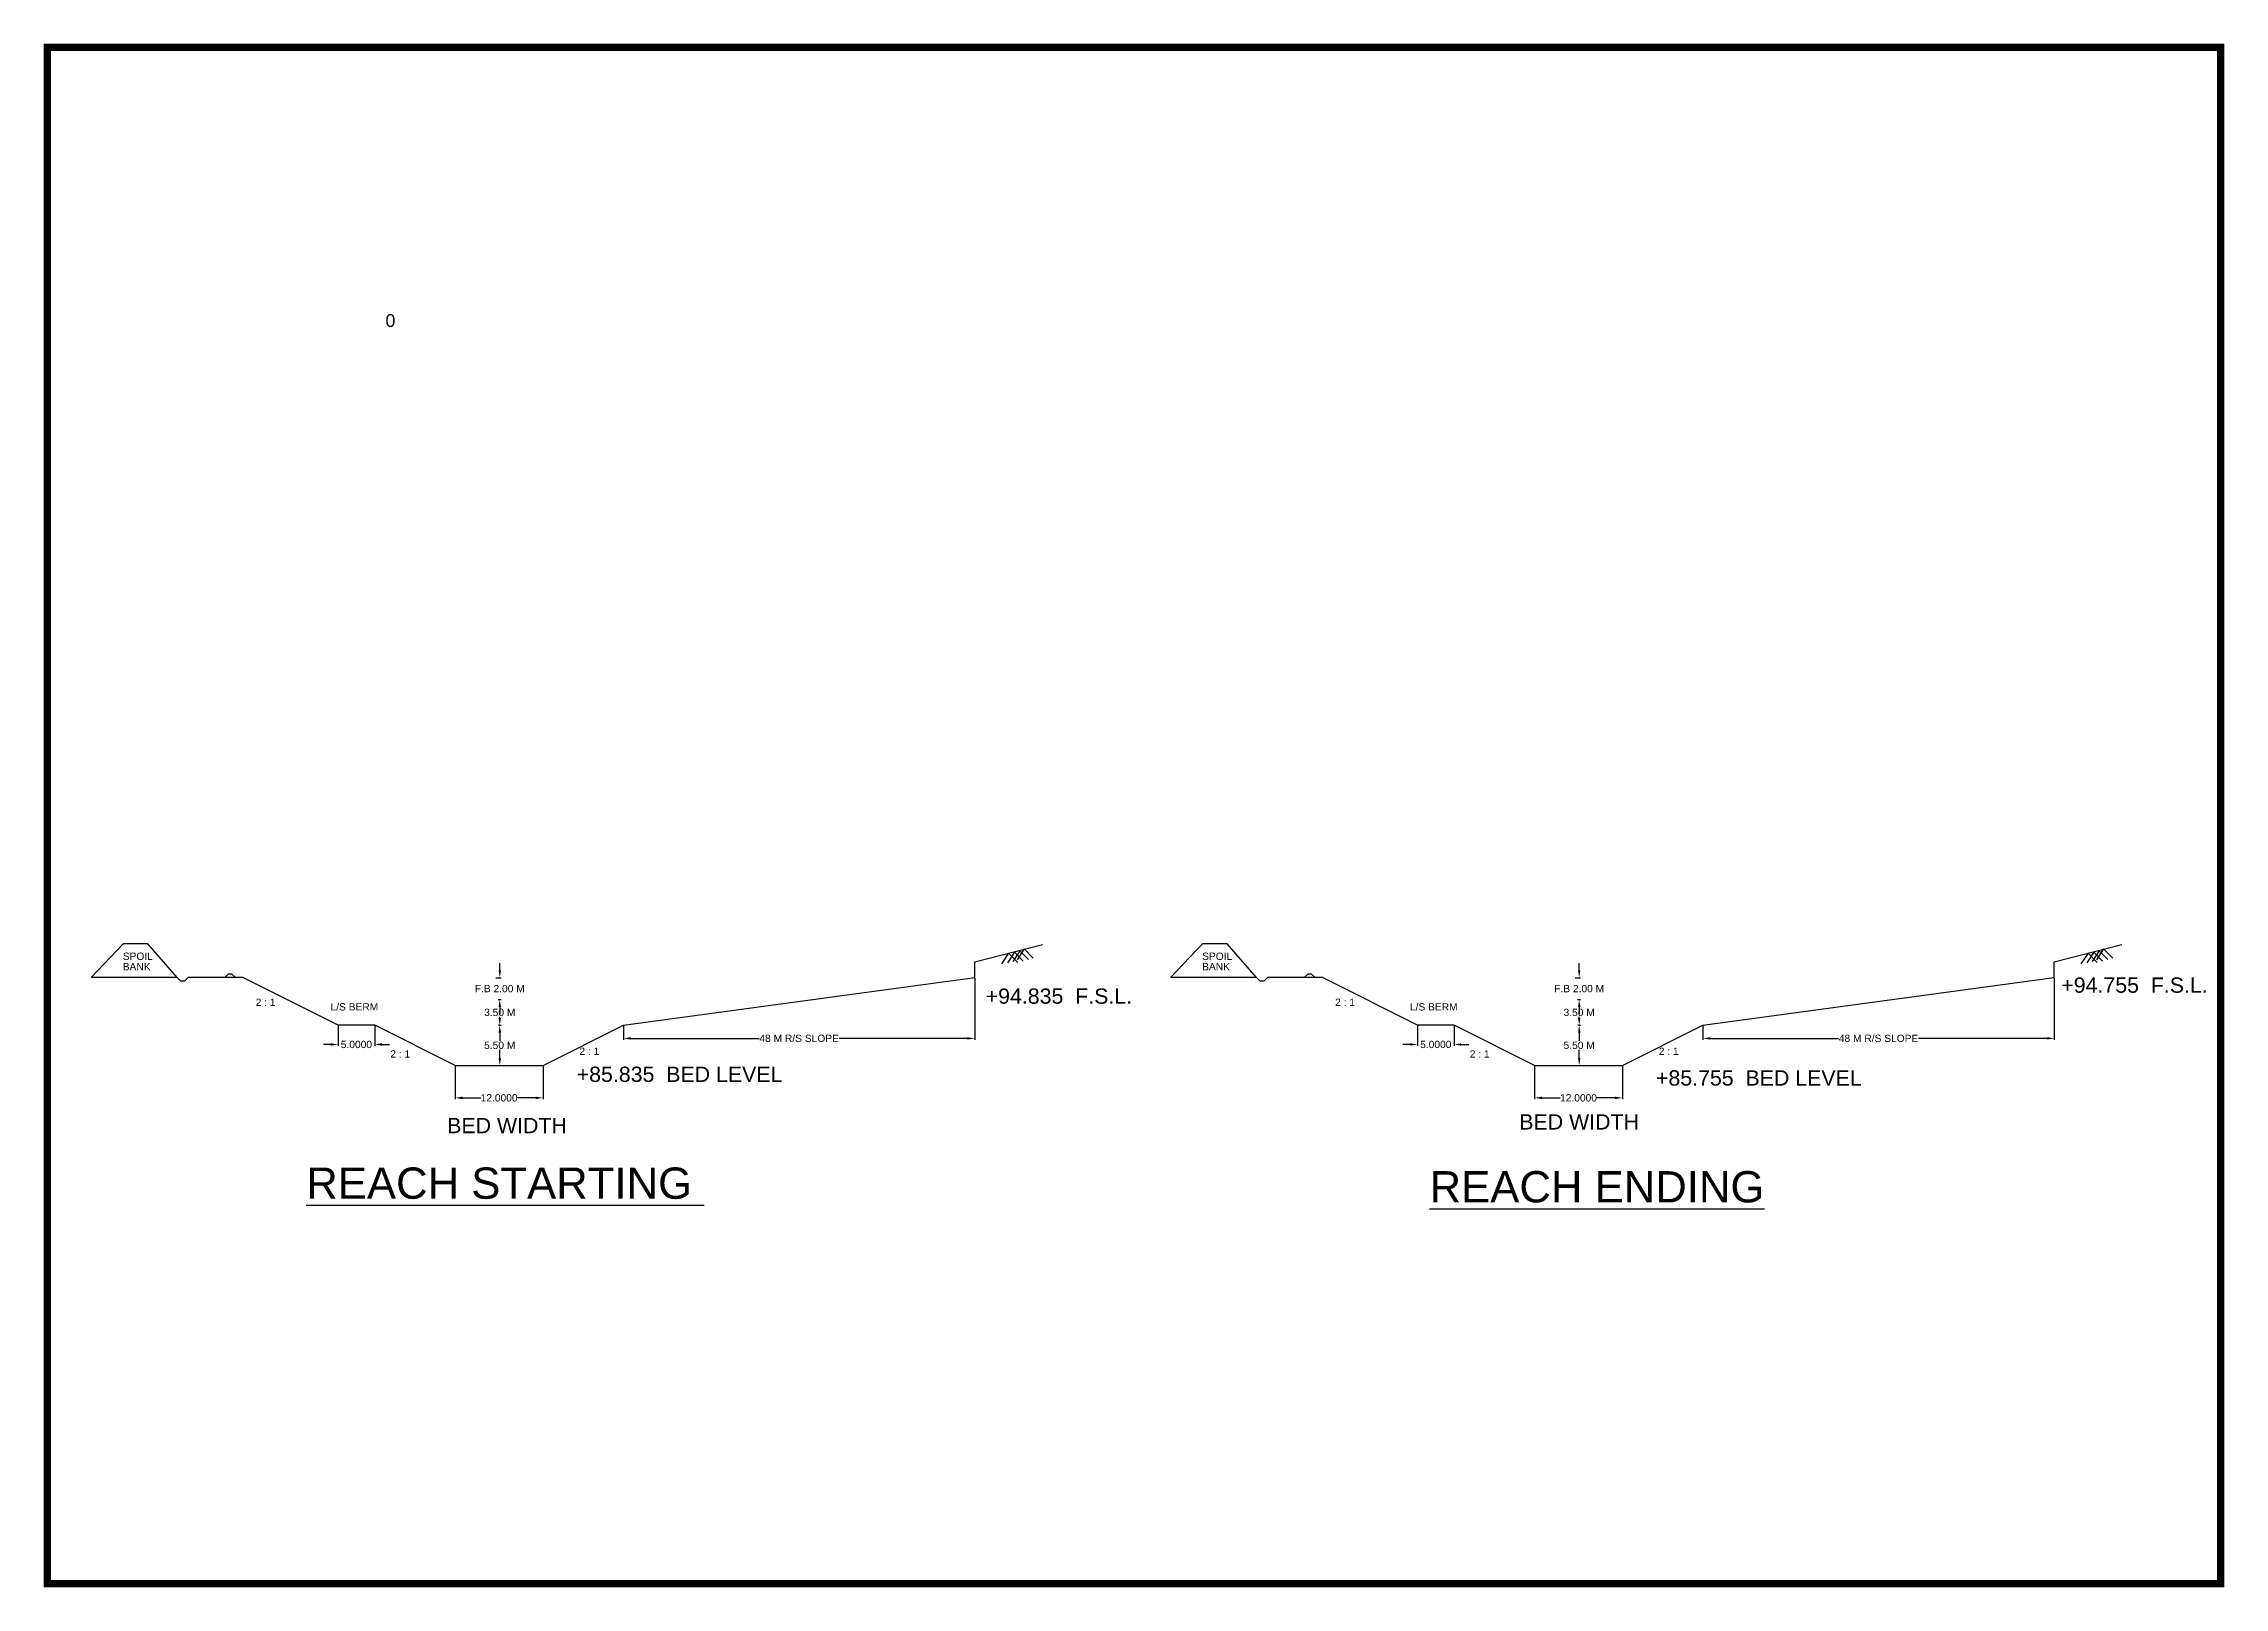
# Model space of a CAD drawing. Header units: inches. Extents: x 6 to 304, y 10 to 221.
import ezdxf

# ---------------------------------------------------------------- set-up
doc = ezdxf.new("R2010")
doc.units = ezdxf.units.IN
doc.header["$MEASUREMENT"] = 0
doc.layers.add('TEXT', color=5, linetype='Continuous')
doc.styles.get("Standard").update_dxf_attribs({"font": 'arial.ttf'})
doc.dimstyles.get("Standard").update_dxf_attribs({"dimtxt": 0.18, "dimasz": 0.18, "dimexe": 0.18, "dimexo": 0.0625, "dimgap": 0.09, "dimtad": 0, "dimtih": 1, "dimtoh": 1, "dimdec": 4, "dimzin": 0, "dimdsep": 46, "dimtxsty": 'Standard', "dimcen": 0.09, "dimadec": 0, "dimazin": 0, "dimtfac": 1, "dimtdec": 4, "dimtofl": 0, "dimtmove": 0, "dimatfit": 3, "dimfxl": 0, "dimtolj": 1, "dimtzin": 0, "dimarcsym": 0})

# ---------------------------------------------------------------- blocks, each defined once
blk = doc.blocks.new('*D3')
at = {"color": 0, "lineweight": -2}
for p, q in [((62.03, 81), (62.03, 76.45)), ((74.03, 81), (74.03, 76.45)), ((63.03, 76.63), (65.52, 76.63)), ((73.03, 76.63), (70.53, 76.63))]:
    blk.add_line(p, q, dxfattribs=at)
at = {"color": 0}
for points in [[(63.03, 76.8), (63.03, 76.46), (62.03, 76.63)], [(73.03, 76.8), (73.03, 76.46), (74.03, 76.63)]]:
    blk.add_solid(points, dxfattribs=at)
at = {"layer": 'Defpoints', "color": 0}
for p in [(62.03, 81.06), (74.03, 81.06), (74.03, 76.63)]:
    blk.add_point(p, dxfattribs=at)
at = {"color": 0, "insert": (68.03, 76.63), "char_height": 1, "attachment_point": 5}
blk.add_mtext('\\A1;12.0000', dxfattribs=at)
blk = doc.blocks.new('*D4')
at = {"color": 0, "lineweight": -2}
for p, q in [((68.09, 86.56), (68.3, 86.56)), ((68.12, 85.56), (68.12, 84.41)), ((68.09, 81.06), (68.3, 81.06)), ((68.12, 82.06), (68.12, 83.21))]:
    blk.add_line(p, q, dxfattribs=at)
at = {"color": 0}
for points in [[(67.96, 85.56), (68.29, 85.56), (68.12, 86.56)], [(67.96, 82.06), (68.29, 82.06), (68.12, 81.06)]]:
    blk.add_solid(points, dxfattribs=at)
at = {"layer": 'Defpoints', "color": 0}
for p in [(68.03, 86.56), (68.12, 86.56), (68.03, 81.06)]:
    blk.add_point(p, dxfattribs=at)
at = {"color": 0, "insert": (68.12, 83.81), "char_height": 1, "attachment_point": 5}
blk.add_mtext('\\A1;5.50 M', dxfattribs=at)
blk = doc.blocks.new('*D1')
at = {"color": 0, "lineweight": -2}
for p, q in [((67.91, 90.06), (68.3, 90.06)), ((68.06, 86.56), (67.94, 86.56)), ((68.12, 89.06), (68.12, 88.91)), ((68.12, 87.56), (68.12, 87.71))]:
    blk.add_line(p, q, dxfattribs=at)
at = {"color": 0}
for points in [[(67.96, 89.06), (68.29, 89.06), (68.12, 90.06)], [(67.96, 87.56), (68.29, 87.56), (68.12, 86.56)]]:
    blk.add_solid(points, dxfattribs=at)
at = {"layer": 'Defpoints', "color": 0}
for p in [(67.84, 90.06), (68.12, 90.06), (68.12, 86.56)]:
    blk.add_point(p, dxfattribs=at)
at = {"color": 0, "insert": (68.12, 88.31), "char_height": 1, "attachment_point": 5}
blk.add_mtext('\\A1;3.50 M', dxfattribs=at)
blk = doc.blocks.new('*D2')
at = {"color": 0, "lineweight": -2}
for p, q in [((67.59, 93.06), (68.3, 93.06)), ((68.12, 94.06), (68.12, 95.06)), ((67.97, 90.06), (68.3, 90.06)), ((68.12, 89.06), (68.12, 88.06))]:
    blk.add_line(p, q, dxfattribs=at)
at = {"color": 0}
for points in [[(67.96, 94.06), (68.29, 94.06), (68.12, 93.06)], [(67.96, 89.06), (68.29, 89.06), (68.12, 90.06)]]:
    blk.add_solid(points, dxfattribs=at)
at = {"layer": 'Defpoints', "color": 0}
for p in [(67.53, 93.06), (67.91, 90.06), (68.12, 90.06)]:
    blk.add_point(p, dxfattribs=at)
at = {"color": 0, "insert": (68.12, 91.56), "char_height": 1, "attachment_point": 5}
blk.add_mtext('\\A1;F.B 2.00 M', dxfattribs=at)
blk = doc.blocks.new('*D5')
at = {"color": 0, "lineweight": -2}
for p, q in [((133.03, 93), (133.03, 84.58)), ((85.03, 86.5), (85.03, 84.58)), ((86.03, 84.76), (103.55, 84.76)), ((132.03, 84.76), (114.51, 84.76))]:
    blk.add_line(p, q, dxfattribs=at)
at = {"color": 0}
for points in [[(86.03, 84.93), (86.03, 84.6), (85.03, 84.76)], [(132.03, 84.93), (132.03, 84.6), (133.03, 84.76)]]:
    blk.add_solid(points, dxfattribs=at)
at = {"layer": 'Defpoints', "color": 0}
for p in [(133.03, 93.06), (85.03, 86.56), (133.03, 84.76)]:
    blk.add_point(p, dxfattribs=at)
at = {"color": 0, "insert": (109.03, 84.76), "char_height": 1, "attachment_point": 5}
blk.add_mtext('\\A1;48 M R/S SLOPE', dxfattribs=at)
blk = doc.blocks.new('*D6')
at = {"color": 0, "lineweight": -2}
for p, q in [((46.03, 86.5), (46.03, 83.75)), ((51.03, 86.5), (51.03, 83.75)), ((45.03, 83.93), (44.03, 83.93)), ((52.03, 83.93), (53.03, 83.93))]:
    blk.add_line(p, q, dxfattribs=at)
at = {"color": 0}
for points in [[(45.03, 84.1), (45.03, 83.76), (46.03, 83.93)], [(52.03, 84.1), (52.03, 83.76), (51.03, 83.93)]]:
    blk.add_solid(points, dxfattribs=at)
at = {"layer": 'Defpoints', "color": 0}
for p in [(46.03, 86.56), (51.03, 86.56), (46.03, 83.93)]:
    blk.add_point(p, dxfattribs=at)
at = {"color": 0, "insert": (48.53, 83.93), "char_height": 1, "attachment_point": 5}
blk.add_mtext('\\A1;5.0000', dxfattribs=at)
blk = doc.blocks.new('*D9')
at = {"color": 0, "lineweight": -2}
for p, q in [((209.53, 81), (209.53, 76.45)), ((221.53, 81), (221.53, 76.45)), ((210.53, 76.63), (213.02, 76.63)), ((220.53, 76.63), (218.03, 76.63))]:
    blk.add_line(p, q, dxfattribs=at)
at = {"color": 0}
for points in [[(210.53, 76.8), (210.53, 76.46), (209.53, 76.63)], [(220.53, 76.8), (220.53, 76.46), (221.53, 76.63)]]:
    blk.add_solid(points, dxfattribs=at)
at = {"layer": 'Defpoints', "color": 0}
for p in [(209.53, 81.06), (221.53, 81.06), (221.53, 76.63)]:
    blk.add_point(p, dxfattribs=at)
at = {"color": 0, "insert": (215.53, 76.63), "char_height": 1, "attachment_point": 5}
blk.add_mtext('\\A1;12.0000', dxfattribs=at)
blk = doc.blocks.new('*D10')
at = {"color": 0, "lineweight": -2}
for p, q in [((215.59, 86.56), (215.8, 86.56)), ((215.62, 85.56), (215.62, 84.41)), ((215.59, 81.06), (215.8, 81.06)), ((215.62, 82.06), (215.62, 83.21))]:
    blk.add_line(p, q, dxfattribs=at)
at = {"color": 0}
for points in [[(215.46, 85.56), (215.79, 85.56), (215.62, 86.56)], [(215.46, 82.06), (215.79, 82.06), (215.62, 81.06)]]:
    blk.add_solid(points, dxfattribs=at)
at = {"layer": 'Defpoints', "color": 0}
for p in [(215.53, 86.56), (215.62, 86.56), (215.53, 81.06)]:
    blk.add_point(p, dxfattribs=at)
at = {"color": 0, "insert": (215.62, 83.81), "char_height": 1, "attachment_point": 5}
blk.add_mtext('\\A1;5.50 M', dxfattribs=at)
blk = doc.blocks.new('*D7')
at = {"color": 0, "lineweight": -2}
for p, q in [((215.41, 90.06), (215.8, 90.06)), ((215.56, 86.56), (215.44, 86.56)), ((215.62, 89.06), (215.62, 88.91)), ((215.62, 87.56), (215.62, 87.71))]:
    blk.add_line(p, q, dxfattribs=at)
at = {"color": 0}
for points in [[(215.46, 89.06), (215.79, 89.06), (215.62, 90.06)], [(215.46, 87.56), (215.79, 87.56), (215.62, 86.56)]]:
    blk.add_solid(points, dxfattribs=at)
at = {"layer": 'Defpoints', "color": 0}
for p in [(215.34, 90.06), (215.62, 90.06), (215.62, 86.56)]:
    blk.add_point(p, dxfattribs=at)
at = {"color": 0, "insert": (215.62, 88.31), "char_height": 1, "attachment_point": 5}
blk.add_mtext('\\A1;3.50 M', dxfattribs=at)
blk = doc.blocks.new('*D8')
at = {"color": 0, "lineweight": -2}
for p, q in [((215.09, 93.06), (215.8, 93.06)), ((215.62, 94.06), (215.62, 95.06)), ((215.47, 90.06), (215.8, 90.06)), ((215.62, 89.06), (215.62, 88.06))]:
    blk.add_line(p, q, dxfattribs=at)
at = {"color": 0}
for points in [[(215.46, 94.06), (215.79, 94.06), (215.62, 93.06)], [(215.46, 89.06), (215.79, 89.06), (215.62, 90.06)]]:
    blk.add_solid(points, dxfattribs=at)
at = {"layer": 'Defpoints', "color": 0}
for p in [(215.03, 93.06), (215.41, 90.06), (215.62, 90.06)]:
    blk.add_point(p, dxfattribs=at)
at = {"color": 0, "insert": (215.62, 91.56), "char_height": 1, "attachment_point": 5}
blk.add_mtext('\\A1;F.B 2.00 M', dxfattribs=at)
blk = doc.blocks.new('*D11')
at = {"color": 0, "lineweight": -2}
for p, q in [((280.53, 93), (280.53, 84.58)), ((232.53, 86.5), (232.53, 84.58)), ((233.53, 84.76), (251.05, 84.76)), ((279.53, 84.76), (262.01, 84.76))]:
    blk.add_line(p, q, dxfattribs=at)
at = {"color": 0}
for points in [[(233.53, 84.93), (233.53, 84.6), (232.53, 84.76)], [(279.53, 84.93), (279.53, 84.6), (280.53, 84.76)]]:
    blk.add_solid(points, dxfattribs=at)
at = {"layer": 'Defpoints', "color": 0}
for p in [(280.53, 93.06), (232.53, 86.56), (280.53, 84.76)]:
    blk.add_point(p, dxfattribs=at)
at = {"color": 0, "insert": (256.53, 84.76), "char_height": 1, "attachment_point": 5}
blk.add_mtext('\\A1;48 M R/S SLOPE', dxfattribs=at)
blk = doc.blocks.new('*D12')
at = {"color": 0, "lineweight": -2}
for p, q in [((193.53, 86.5), (193.53, 83.75)), ((198.53, 86.5), (198.53, 83.75)), ((192.53, 83.93), (191.53, 83.93)), ((199.53, 83.93), (200.53, 83.93))]:
    blk.add_line(p, q, dxfattribs=at)
at = {"color": 0}
for points in [[(192.53, 84.1), (192.53, 83.76), (193.53, 83.93)], [(199.53, 84.1), (199.53, 83.76), (198.53, 83.93)]]:
    blk.add_solid(points, dxfattribs=at)
at = {"layer": 'Defpoints', "color": 0}
for p in [(193.53, 86.56), (198.53, 86.56), (193.53, 83.93)]:
    blk.add_point(p, dxfattribs=at)
at = {"color": 0, "insert": (196.03, 83.93), "char_height": 1, "attachment_point": 5}
blk.add_mtext('\\A1;5.0000', dxfattribs=at)

msp = doc.modelspace()

# ---------------------------------------------------------------- linework, layer by layer
at = {"color": 106}
for p, q in [((16.66303, 97.67196), (12.2624, 93.062)), ((20.01153, 97.67196), (16.66303, 97.67196)), ((24.02837, 93.062), (20.01153, 97.67196)), ((133.02837, 95.21948), (142.28073, 97.5917)), ((137.65455, 96.40559), (136.69035, 94.93497)), ((138.44916, 96.54676), (137.48496, 95.07615)), ((137.65455, 96.40559), (138.91323, 95.13257)), ((139.1761, 96.74825), (138.2119, 95.27763)), ((138.44916, 96.54676), (139.6436, 95.33871)), ((139.78188, 96.99026), (138.81768, 95.51964)), ((139.1761, 96.74825), (140.36768, 95.54309)), ((139.78188, 96.99026), (141.02837, 95.72957)), ((164.16303, 97.67196), (159.7624, 93.062)), ((167.51153, 97.67196), (164.16303, 97.67196)), ((171.52837, 93.062), (167.51153, 97.67196)), ((280.52837, 95.21948), (289.78073, 97.5917)), ((285.15455, 96.40559), (284.19035, 94.93497)), ((285.94916, 96.54676), (284.98496, 95.07615)), ((285.15455, 96.40559), (286.41323, 95.13257)), ((286.6761, 96.74825), (285.7119, 95.27763)), ((285.94916, 96.54676), (287.1436, 95.33871)), ((287.28188, 96.99026), (286.31768, 95.51964)), ((286.6761, 96.74825), (287.86768, 95.54309)), ((287.28188, 96.99026), (288.52837, 95.72957)), ((24.02837, 93.062), (12.2624, 93.062)), ((24.52837, 92.562), (24.02837, 93.062)), ((25.02837, 92.562), (24.52837, 92.562)), ((25.02837, 92.562), (25.52837, 93.062)), ((33.02837, 93.062), (25.52837, 93.062)), ((31.02837, 93.562), (30.52837, 93.062)), ((31.52837, 93.562), (31.02837, 93.562)), ((31.52837, 93.562), (32.02837, 93.062)), ((46.02837, 86.562), (33.02837, 93.062)), ((85.02837, 86.562), (133.02837, 93.062)), ((133.02837, 93.062), (133.02837, 95.21948)), ((171.52837, 93.062), (159.7624, 93.062)), ((172.02837, 92.562), (171.52837, 93.062)), ((172.52837, 92.562), (172.02837, 92.562)), ((172.52837, 92.562), (173.02837, 93.062)), ((180.52837, 93.062), (173.02837, 93.062)), ((178.52837, 93.562), (178.02837, 93.062)), ((179.02837, 93.562), (178.52837, 93.562)), ((179.02837, 93.562), (179.52837, 93.062)), ((193.52837, 86.562), (180.52837, 93.062)), ((232.52837, 86.562), (280.52837, 93.062)), ((280.52837, 93.062), (280.52837, 95.21948)), ((51.02837, 86.562), (46.02837, 86.562)), ((62.02837, 81.062), (51.02837, 86.562)), ((74.02837, 81.062), (85.02837, 86.562)), ((198.52837, 86.562), (193.52837, 86.562)), ((209.52837, 81.062), (198.52837, 86.562)), ((221.52837, 81.062), (232.52837, 86.562)), ((62.02837, 81.062), (74.02837, 81.062)), ((209.52837, 81.062), (221.52837, 81.062))]:
    msp.add_line(p, q, dxfattribs=at)
at = {"layer": 'TEXT', "lineweight": 25, "ltscale": 0.2, "const_width": 1}
msp.add_lwpolyline([(6.28694, 220.22576), (303.28694, 220.22576), (303.28694, 10.22576), (6.28694, 10.22576)], close=True, dxfattribs=at)

# ---------------------------------------------------------------- texts
at = {"color": 250}
msp.add_text('0', height=1.75, dxfattribs=at).set_placement((52.5, 182))
at = {"color": 106}
for s, p in [('SPOIL', (16.5954, 95.49033)), ('SPOIL', (164.0954, 95.49033)), ('BANK', (16.5954, 94.06829)), ('BANK', (164.0954, 94.06829)), ('2 : 1', (34.76412, 89.19712)), ('L/S BERM', (44.99155, 88.57413)), ('2 : 1', (182.26412, 89.19712)), ('L/S BERM', (192.49155, 88.57413)), ('2 : 1', (79, 82.5)), ('2 : 1', (226.5, 82.5)), ('2 : 1', (53.16541, 82.13659)), ('2 : 1', (200.66541, 82.13659))]:
    msp.add_text(s, height=1, dxfattribs=at).set_placement(p)
at = {"layer": 'TEXT', "color": 106, "lineweight": 25, "ltscale": 0.2}
for s, height, p in [('+94.755  F.S.L.', 2.0864248, (281.5, 91)), ('+94.835  F.S.L.', 2.0864248, (134.52099, 89.5)), ('+85.835  BED LEVEL', 2.0864248, (78.63579, 78.81231)), ('+85.755  BED LEVEL', 2.0864248, (226.1148, 78.31231)), ('BED WIDTH', 2.086425, (60.93624, 71.80527)), ('BED WIDTH', 2.086425, (207.43624, 72.30527)), ('%%UREACH STARTING ', 4.2719994, (41.67997, 62.84273)), ('%%UREACH ENDING', 4.2719994, (195.17997, 62.34273))]:
    msp.add_text(s, height=height, dxfattribs=at).set_placement(p)

# ---------------------------------------------------------------- dimensions: what is measured, and where the dimension line sits
at = {"color": 106}
for base, p1, p2, text, picture, middle in [((68.12225, 90.062), (67.53233, 93.062), (67.90597, 90.062), 'F.B 2.00 M', '*D2', (68.12225, 91.562)), ((215.62225, 90.062), (215.03233, 93.062), (215.40597, 90.062), 'F.B 2.00 M', '*D8', (215.62225, 91.562)), ((68.12225, 86.562), (68.02837, 81.062), (68.02837, 86.562), '5.50 M', '*D4', (68.12225, 83.812)), ((215.62225, 86.562), (215.52837, 81.062), (215.52837, 86.562), '5.50 M', '*D10', (215.62225, 83.812))]:
    dim = msp.add_linear_dim(base=base, p1=p1, p2=p2, angle=90, text=text, dimstyle='Standard', override={"dimtxt": 1, "dimasz": 1}, dxfattribs=at)
    dim.commit()
    dim.dimension.update_dxf_attribs({"geometry": picture, "text_midpoint": middle, "dimtype": 160})
for base, p1, p2, picture, middle in [((133.02837, 84.76289), (85.02837, 86.562), (133.02837, 93.062), '*D5', (109.02837, 84.76289)), ((280.52837, 84.76289), (232.52837, 86.562), (280.52837, 93.062), '*D11', (256.52837, 84.76289))]:
    dim = msp.add_linear_dim(base=base, p1=p1, p2=p2, text='48 M R/S SLOPE', dimstyle='Standard', override={"dimtxt": 1, "dimasz": 1}, dxfattribs=at)
    dim.commit()
    dim.dimension.update_dxf_attribs({"geometry": picture, "text_midpoint": middle})
for base, p1, p2, picture, middle in [((68.12225, 90.062), (68.12225, 86.562), (67.84347, 90.062), '*D1', (68.12225, 88.312)), ((215.62225, 90.062), (215.62225, 86.562), (215.34347, 90.062), '*D7', (215.62225, 88.312))]:
    dim = msp.add_linear_dim(base=base, p1=p1, p2=p2, angle=90, text='3.50 M', dimstyle='Standard', override={"dimtxt": 1, "dimasz": 1}, dxfattribs=at)
    dim.commit()
    dim.dimension.update_dxf_attribs({"geometry": picture, "text_midpoint": middle})
for base, p1, p2, picture, middle in [((46.02837, 83.92998), (51.02837, 86.562), (46.02837, 86.562), '*D6', (48.52837, 83.92998)), ((193.52837, 83.92998), (198.52837, 86.562), (193.52837, 86.562), '*D12', (196.02837, 83.92998)), ((74.02837, 76.62876), (62.02837, 81.062), (74.02837, 81.062), '*D3', (68.02837, 76.62876)), ((221.52837, 76.62876), (209.52837, 81.062), (221.52837, 81.062), '*D9', (215.52837, 76.62876))]:
    dim = msp.add_linear_dim(base=base, p1=p1, p2=p2, dimstyle='Standard', override={"dimtxt": 1, "dimasz": 1}, dxfattribs=at)
    dim.commit()
    dim.dimension.update_dxf_attribs({"geometry": picture, "text_midpoint": middle})

doc.saveas('drawing.dxf')
